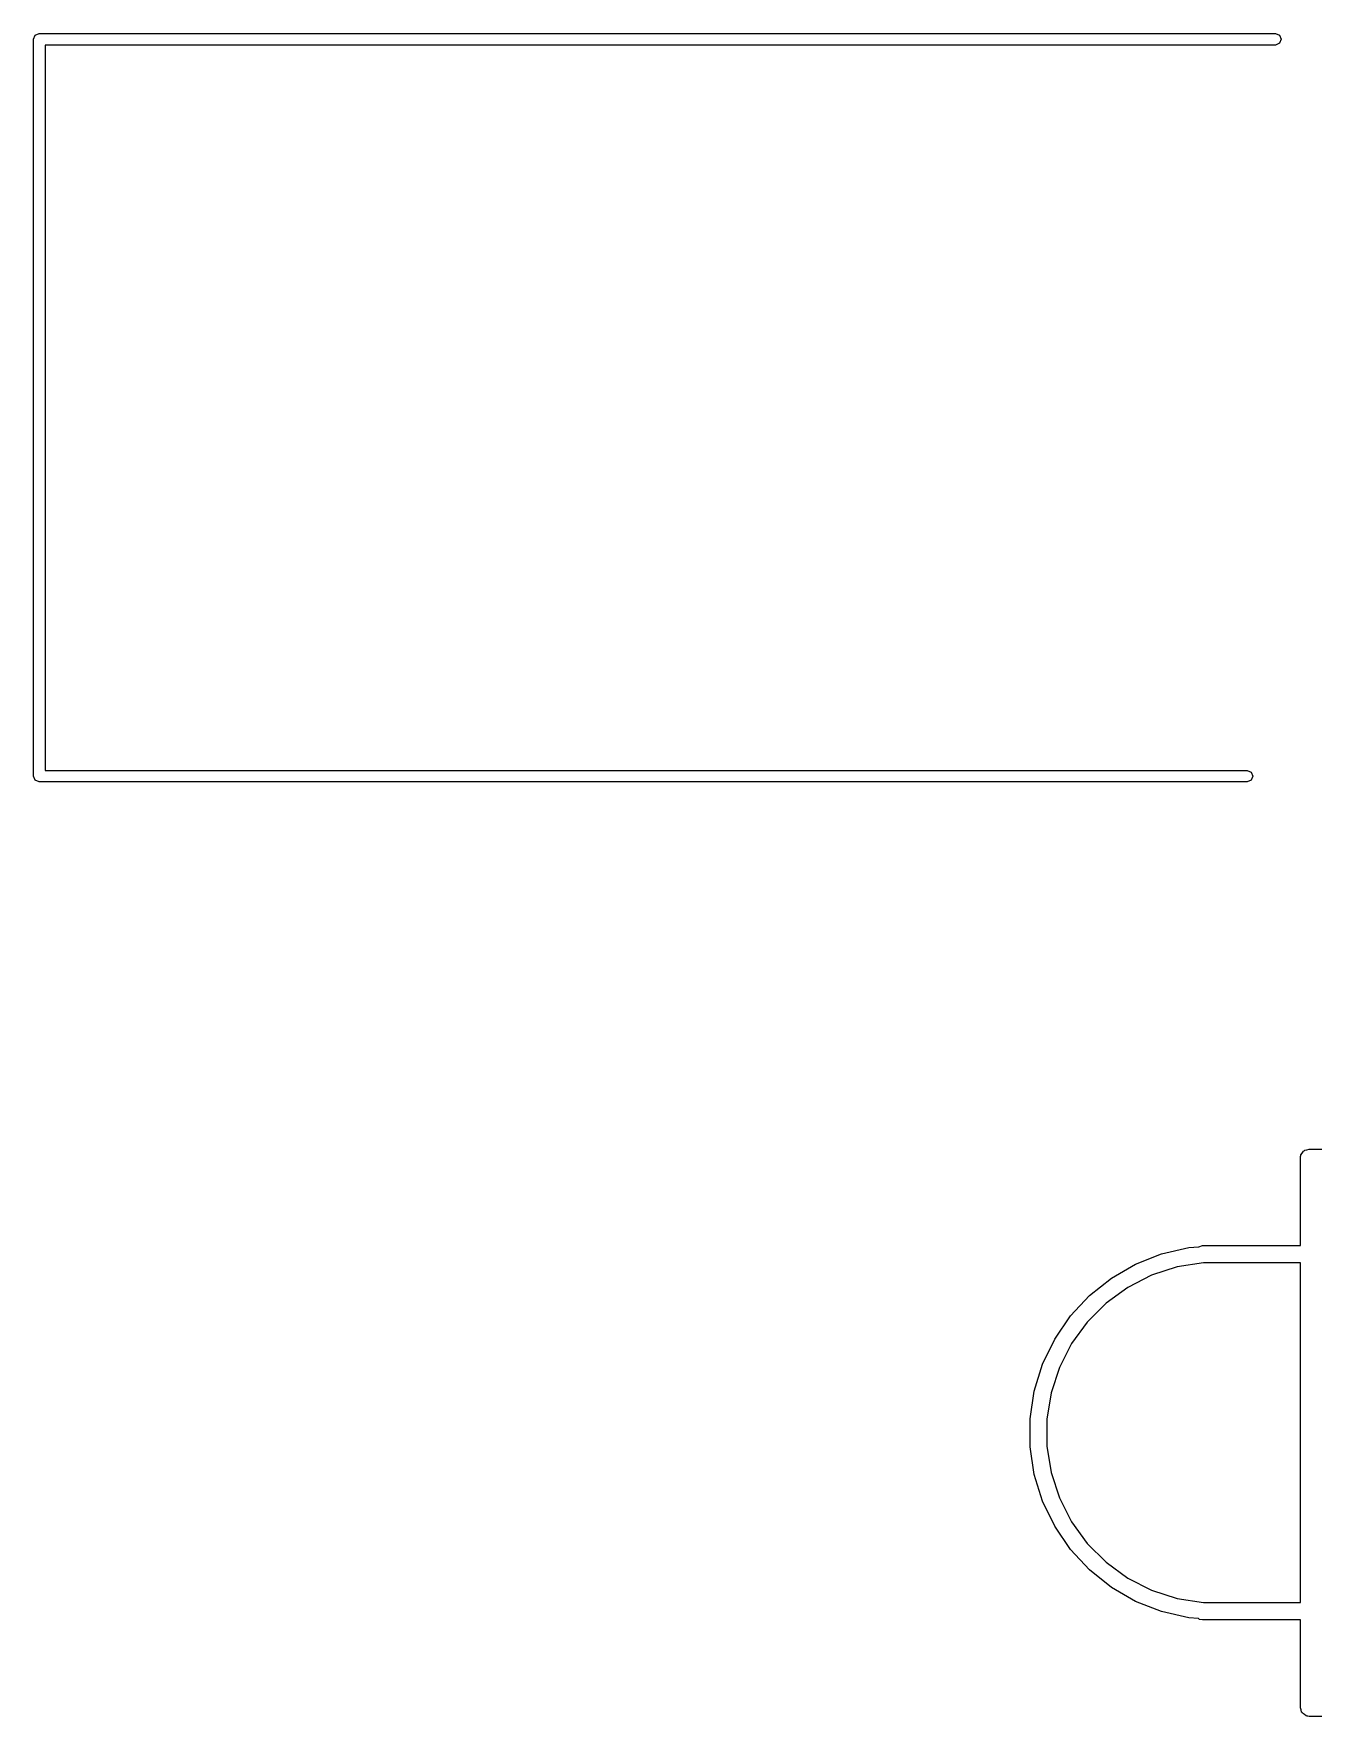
# Model space of a CAD drawing. Extents: x 4.56 to 9.29, y -6.2 to -0.8.
# Drawn here: x 4.56 to 5.004, y -6.204 to -5.62 of the extents above; entities that cross this region are included whole.
import ezdxf

# ---------------------------------------------------------------- set-up
doc = ezdxf.new("R2010")
doc.units = 0
doc.header["$MEASUREMENT"] = 0
doc.layers.add('BLACK', color=7, linetype='CONTINUOUS')

msp = doc.modelspace()

# ---------------------------------------------------------------- linework, layer by layer
at = {"layer": 'BLACK', "linetype": 'CONTINUOUS'}
for p, q in [((4.55973, -5.62205), (4.56031, -5.62066)), ((4.56031, -5.62066), (4.5617, -5.62008)), ((4.5617, -5.62008), (4.99083, -5.62008)), ((4.99083, -5.62008), (4.99223, -5.62066)), ((4.99223, -5.62066), (4.9928, -5.62205)), ((4.55973, -5.87795), (4.55973, -5.62205)), ((4.99083, -5.62402), (4.56367, -5.62402)), ((4.56367, -5.62402), (4.56367, -5.87598)), ((4.99223, -5.62344), (4.99083, -5.62402)), ((4.9928, -5.62205), (4.99223, -5.62344)), ((4.56031, -5.87934), (4.55973, -5.87795)), ((4.56367, -5.87598), (4.98099, -5.87598)), ((4.98099, -5.87598), (4.98238, -5.87656)), ((4.98238, -5.87656), (4.98296, -5.87795)), ((4.98296, -5.87795), (4.98238, -5.87934)), ((4.5617, -5.87992), (4.56031, -5.87934)), ((4.98099, -5.87992), (4.5617, -5.87992)), ((4.98238, -5.87934), (4.98099, -5.87992)), ((4.99952, -6.01041), (4.99959, -6.01002)), ((4.99952, -6.04091), (4.99952, -6.01041)), ((4.99957, -6.00988), (4.99963, -6.00977)), ((4.99959, -6.01002), (4.99957, -6.00988)), ((4.99963, -6.00977), (4.9997, -6.00938)), ((4.9997, -6.00938), (5.0002, -6.00878)), ((5.0002, -6.00878), (5.00059, -6.00811)), ((5.00059, -6.00811), (5.00085, -6.00801)), ((5.00085, -6.00801), (5.00102, -6.00781)), ((5.00102, -6.00781), (5.00179, -6.00767)), ((5.00179, -6.00767), (5.00252, -6.00741)), ((5.00252, -6.00741), (5.26252, -6.00741)), ((4.95136, -6.04379), (4.96083, -6.04163)), ((4.96083, -6.04163), (4.96422, -6.04138)), ((4.96422, -6.04138), (4.96552, -6.04091)), ((4.96552, -6.04091), (4.99952, -6.04091)), ((4.93391, -6.0522), (4.94232, -6.04734)), ((4.94232, -6.04734), (4.95136, -6.04379)), ((4.96588, -6.04691), (4.95671, -6.04836)), ((4.97052, -6.04691), (4.96588, -6.04691)), ((4.99952, -6.04691), (4.97052, -6.04691)), ((4.99952, -6.16491), (4.99952, -6.04691)), ((4.92631, -6.05826), (4.93391, -6.0522)), ((4.94787, -6.05123), (4.9396, -6.05544)), ((4.95671, -6.04836), (4.94787, -6.05123)), ((4.9197, -6.06538), (4.92631, -6.05826)), ((4.9396, -6.05544), (4.93209, -6.0609)), ((4.93209, -6.0609), (4.92552, -6.06747)), ((4.91423, -6.07341), (4.9197, -6.06538)), ((4.92552, -6.06747), (4.92006, -6.07498)), ((4.91002, -6.08216), (4.91423, -6.07341)), ((4.92006, -6.07498), (4.91585, -6.08326)), ((4.90715, -6.09144), (4.91002, -6.08216)), ((4.91585, -6.08326), (4.91298, -6.09209)), ((4.90571, -6.10105), (4.90715, -6.09144)), ((4.91298, -6.09209), (4.91152, -6.10126)), ((4.90571, -6.11076), (4.90571, -6.10105)), ((4.91152, -6.10126), (4.91152, -6.11055)), ((4.90715, -6.12037), (4.90571, -6.11076)), ((4.91152, -6.11055), (4.91298, -6.11972)), ((4.91002, -6.12965), (4.90715, -6.12037)), ((4.91298, -6.11972), (4.91585, -6.12855)), ((4.91585, -6.12855), (4.92006, -6.13683)), ((4.91423, -6.1384), (4.91002, -6.12965)), ((4.9197, -6.14643), (4.91423, -6.1384)), ((4.92006, -6.13683), (4.92552, -6.14434)), ((4.92631, -6.15355), (4.9197, -6.14643)), ((4.92552, -6.14434), (4.93209, -6.15091)), ((4.93209, -6.15091), (4.9396, -6.15637)), ((4.93391, -6.15961), (4.92631, -6.15355)), ((4.9396, -6.15637), (4.94787, -6.16058)), ((4.94232, -6.16447), (4.93391, -6.15961)), ((4.95136, -6.16802), (4.94232, -6.16447)), ((4.94787, -6.16058), (4.95671, -6.16345)), ((4.95671, -6.16345), (4.96588, -6.16491)), ((4.96083, -6.17018), (4.95136, -6.16802)), ((4.96414, -6.17043), (4.96083, -6.17018)), ((4.9645, -6.17072), (4.96414, -6.17043)), ((4.96588, -6.16491), (4.97052, -6.16491)), ((4.97052, -6.16491), (4.99952, -6.16491)), ((4.96552, -6.17091), (4.9645, -6.17072)), ((4.97052, -6.17091), (4.96552, -6.17091)), ((4.99952, -6.17091), (4.97052, -6.17091)), ((4.99952, -6.20141), (4.99952, -6.17091)), ((4.99979, -6.20214), (4.99952, -6.20141)), ((4.99992, -6.20291), (4.99979, -6.20214)), ((5.00013, -6.20308), (4.99992, -6.20291)), ((5.00022, -6.20333), (5.00013, -6.20308)), ((5.0009, -6.20372), (5.00022, -6.20333)), ((5.0015, -6.20422), (5.0009, -6.20372)), ((5.00189, -6.20429), (5.0015, -6.20422)), ((5.002, -6.20436), (5.00189, -6.20429)), ((5.00213, -6.20434), (5.002, -6.20436)), ((5.00252, -6.20441), (5.00213, -6.20434)), ((5.26252, -6.20441), (5.00252, -6.20441))]:
    msp.add_line(p, q, dxfattribs=at)

doc.saveas('drawing.dxf')
